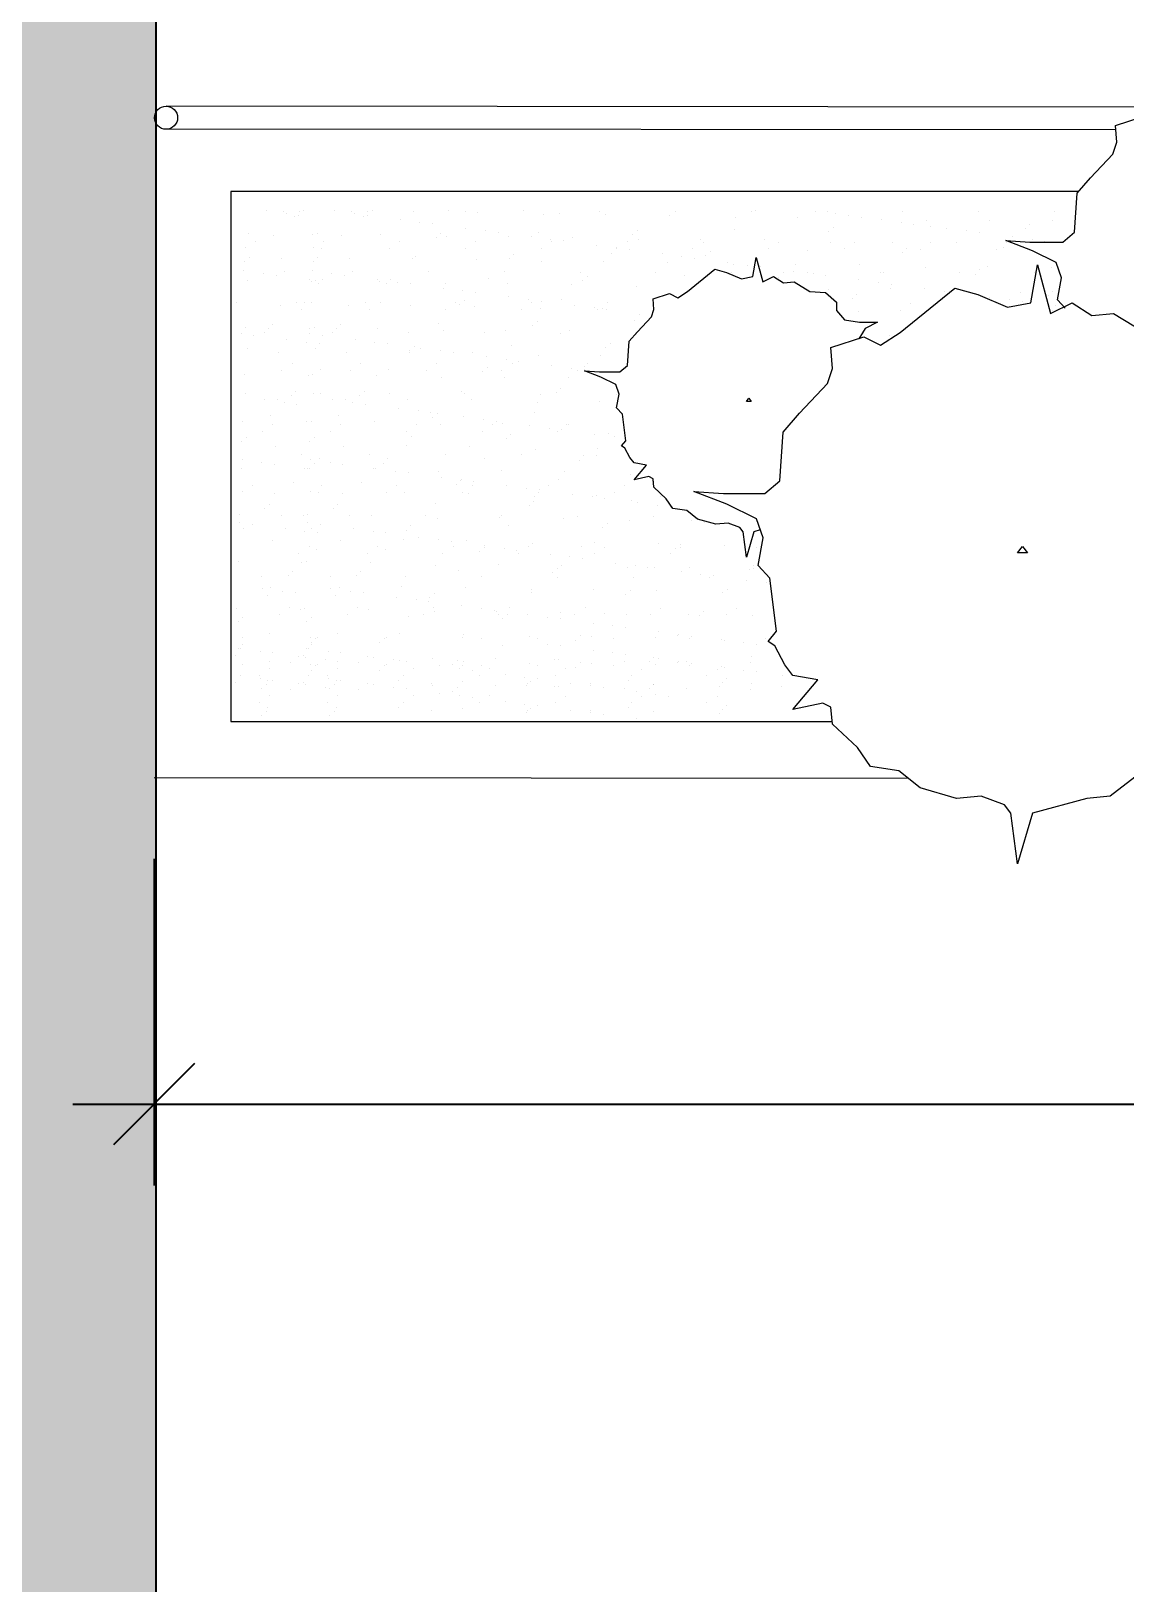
# Model space of a CAD drawing. Header units: millimetres. Extents: x 930 to 6336, y 2219 to 4338.
# Drawn here: x 5002.9 to 5137.7, y 2792.9 to 2984.1 of the extents above; entities that cross this region are included whole.
import ezdxf

# ---------------------------------------------------------------- set-up
doc = ezdxf.new("R2010")
doc.units = ezdxf.units.MM
doc.layers.add('muri sezionati', color=1, linetype='Continuous')
for name, color, linetype, lineweight in [('piante', 102, 'Continuous', 18), ('QUOTE', 3, 'Continuous', 9), ('serramenti e scale', 4, 'Continuous', 18)]:
    doc.layers.add(name, color=color, linetype=linetype, lineweight=lineweight)
doc.styles.get("Standard").update_dxf_attribs({"font": 'arial.ttf'})
doc.dimstyles.new('ook', dxfattribs={"dimtxt": 15, "dimasz": 10, "dimexe": 10, "dimexo": 10, "dimgap": 5, "dimtad": 1, "dimtoh": 1, "dimdec": 0, "dimzin": 0, "dimdsep": 46, "dimtxsty": 'Standard', "dimblk": 'OBLIQUE', "dimcen": 0.09, "dimdle": 10, "dimclrt": 3, "dimadec": 0, "dimazin": 0, "dimtfac": 1, "dimtdec": 0, "dimtofl": 0, "dimtmove": 0, "dimatfit": 3, "dimldrblk": 'OBLIQUE', "dimfxl": 1, "dimtfill": 2, "dimtfillclr": 250, "dimtolj": 1, "dimtzin": 0, "dimarcsym": 0})

# ---------------------------------------------------------------- blocks, each defined once
blk = doc.blocks.new('_Oblique')
at = {"color": 0, "linetype": 'ByBlock', "lineweight": -2}
blk.add_line((-0.5, -0.5), (0.5, 0.5), dxfattribs=at)
blk = doc.blocks.new('*D22')
at = {"layer": 'Defpoints', "color": 0, "transparency": 16777216}
for p in [(5018.1, 2892.1), (5662.69, 2891.58), (5662.69, 2851.88)]:
    blk.add_point(p, dxfattribs=at)
at = {"layer": 'QUOTE', "color": 0, "lineweight": -2, "transparency": 16777216}
for p, q in [((5018.1, 2882.1), (5018.1, 2841.88)), ((5662.69, 2881.58), (5662.69, 2841.88)), ((5008.1, 2851.88), (5672.69, 2851.88))]:
    blk.add_line(p, q, dxfattribs=at)
at = {"layer": 'QUOTE', "color": 0, "lineweight": -2, "transparency": 16777216, "xscale": 10, "yscale": 10, "zscale": 10, "rotation": 180}
blk.add_blockref('_Oblique', (5018.1, 2851.88), dxfattribs=at)
at = {"layer": 'QUOTE', "color": 0, "lineweight": -2, "transparency": 16777216, "xscale": 10, "yscale": 10, "zscale": 10}
blk.add_blockref('_Oblique', (5662.69, 2851.88), dxfattribs=at)
at = {"layer": 'QUOTE', "color": 3, "transparency": 16777216, "insert": (5340.39, 2864.54), "char_height": 15, "attachment_point": 5, "bg_fill": 1, "box_fill_scale": 1.1, "bg_fill_color": 250, "bg_fill_transparency": 0}
blk.add_mtext('\\A1;645', dxfattribs=at)

msp = doc.modelspace()

# ---------------------------------------------------------------- hatches: boundary and pattern name
at = {"layer": 'muri sezionati'}
h = msp.add_hatch(color=256, dxfattribs=at)
h.dxf.hatch_style = 1
h.paths.add_polyline_path([(4387.79, 3321.96), (4357.87, 3321.96), (4357.79, 3132.3), (4387.79, 3132.3)])
h.paths.add_polyline_path([(5017.76, 3534.68), (4988.31, 3534.68), (4988.31, 3313.85), (5017.86, 3313.85)])
h.paths.add_polyline_path([(5018.31, 3152.26), (4987.79, 3152.26), (4987.59, 2456.76), (5018.31, 2456.76)])
h.paths.add_polyline_path([(4808.31, 3139.84), (4888.31, 3139.84), (4888.31, 3142.23), (4487.79, 3142.23), (4487.79, 3139.84), (4567.79, 3139.84), (4567.79, 3134.36), (4487.79, 3134.36), (4487.79, 3132.23), (4763.31, 3132.23), (4763.31, 2791.69), (4768.31, 2791.69), (4768.31, 3132.23), (4888.31, 3132.23), (4888.31, 3134.36), (4808.31, 3134.36)])

# ---------------------------------------------------------------- linework, layer by layer
msp.add_lwpolyline([(4987.79, 3152.26), (5018.31, 3152.26), (5018.31, 2456.76), (4987.59, 2456.76), (4987.79, 3152.26)], dxfattribs=at)
at = {"layer": 'piante'}
for p, q in [((5136.58, 2972.48), (5139.84, 2973.52)), ((5136.74, 2970.39), (5136.58, 2972.48)), ((5136.25, 2968.93), (5136.74, 2970.39)), ((5133.49, 2966.01), (5136.25, 2968.93)), ((5131.86, 2964.13), (5133.49, 2966.01)), ((5131.53, 2959.33), (5131.86, 2964.13)), ((5031.93, 2961.95), (5031.93, 2961.95)), ((5034.02, 2961.84), (5034.02, 2961.84)), ((5036, 2961.82), (5036, 2961.82)), ((5036.57, 2961.97), (5036.57, 2961.97)), ((5040.34, 2961.95), (5040.34, 2961.95)), ((5042.43, 2961.84), (5042.43, 2961.84)), ((5044.41, 2961.82), (5044.41, 2961.82)), ((5044.98, 2961.97), (5044.98, 2961.97)), ((5050.1, 2961.88), (5050.1, 2961.88)), ((5054.33, 2961.95), (5054.33, 2961.95)), ((5056.42, 2961.92), (5056.42, 2961.92)), ((5057.96, 2961.78), (5057.96, 2961.78)), ((5063.67, 2961.93), (5063.67, 2961.93)), ((5073.01, 2961.92), (5073.01, 2961.92)), ((5082.35, 2961.9), (5082.35, 2961.9)), ((5091.69, 2961.88), (5091.69, 2961.88)), ((5092.23, 2962.05), (5092.23, 2962.05)), ((5099.63, 2961.91), (5099.63, 2961.91)), ((5101.04, 2961.87), (5101.04, 2961.87)), ((5110.38, 2961.85), (5110.38, 2961.85)), ((5119.72, 2961.83), (5119.72, 2961.83)), ((5129.06, 2961.82), (5129.06, 2961.82)), ((5034.37, 2961.63), (5034.37, 2961.63)), ((5035.45, 2961.31), (5035.45, 2961.31)), ((5035.93, 2961.43), (5035.93, 2961.43)), ((5042.78, 2961.63), (5042.78, 2961.63)), ((5043.86, 2961.31), (5043.86, 2961.31)), ((5044.34, 2961.43), (5044.34, 2961.43)), ((5048.41, 2960.89), (5048.41, 2960.89)), ((5050.85, 2960.57), (5050.85, 2960.57)), ((5052.41, 2960.36), (5052.41, 2960.36)), ((5066.06, 2961.49), (5066.06, 2961.49)), ((5068.04, 2961.68), (5068.04, 2961.68)), ((5073.73, 2961.52), (5073.73, 2961.52)), ((5081.59, 2961.42), (5081.59, 2961.42)), ((5089.69, 2961.13), (5089.69, 2961.13)), ((5097.36, 2961.17), (5097.36, 2961.17)), ((5101.8, 2959.92), (5101.8, 2959.92)), ((5102.07, 2961.59), (5102.07, 2961.59)), ((5103.63, 2961.39), (5103.63, 2961.39)), ((5105.22, 2961.07), (5105.22, 2961.07)), ((5107.71, 2960.85), (5107.71, 2960.85)), ((5110.15, 2960.53), (5110.15, 2960.53)), ((5111.71, 2960.32), (5111.71, 2960.32)), ((5113.32, 2960.78), (5113.32, 2960.78)), ((5113.81, 2960.03), (5113.81, 2960.03)), ((5120.99, 2960.81), (5120.99, 2960.81)), ((5125.99, 2960.29), (5125.99, 2960.29)), ((5128.85, 2960.71), (5128.85, 2960.71)), ((5029.78, 2959.17), (5029.78, 2959.17)), ((5030.63, 2958.18), (5030.63, 2958.18)), ((5032.84, 2958.92), (5032.84, 2958.92)), ((5037.64, 2959.07), (5037.64, 2959.07)), ((5038.19, 2959.17), (5038.19, 2959.17)), ((5039.04, 2958.18), (5039.04, 2958.18)), ((5041.25, 2958.92), (5041.25, 2958.92)), ((5046.05, 2959.07), (5046.05, 2959.07)), ((5048.38, 2958.16), (5048.38, 2958.16)), ((5052.88, 2958.68), (5052.88, 2958.68)), ((5053.43, 2959.19), (5053.43, 2959.19)), ((5054.15, 2958.77), (5054.15, 2958.77)), ((5056.49, 2959.83), (5056.49, 2959.83)), ((5057.72, 2958.15), (5057.72, 2958.15)), ((5058.93, 2959.51), (5058.93, 2959.51)), ((5060.49, 2959.3), (5060.49, 2959.3)), ((5061.82, 2958.81), (5061.82, 2958.81)), ((5064.56, 2958.76), (5064.56, 2958.76)), ((5065.43, 2959.29), (5065.43, 2959.29)), ((5067, 2958.44), (5067, 2958.44)), ((5067.06, 2958.13), (5067.06, 2958.13)), ((5068.56, 2958.24), (5068.56, 2958.24)), ((5069.68, 2958.71), (5069.68, 2958.71)), ((5076.41, 2958.11), (5076.41, 2958.11)), ((5077.06, 2959.05), (5077.06, 2959.05)), ((5077.62, 2959.55), (5077.62, 2959.55)), ((5077.78, 2958.42), (5077.78, 2958.42)), ((5085.45, 2958.46), (5085.45, 2958.46)), ((5085.75, 2958.1), (5085.75, 2958.1)), ((5089.62, 2959.66), (5089.62, 2959.66)), ((5093.31, 2958.36), (5093.31, 2958.36)), ((5095.09, 2958.08), (5095.09, 2958.08)), ((5101.25, 2959.42), (5101.25, 2959.42)), ((5101.41, 2958.06), (5101.41, 2958.06)), ((5104.43, 2958.06), (5104.43, 2958.06)), ((5109.08, 2958.1), (5109.08, 2958.1)), ((5113.78, 2958.04), (5113.78, 2958.04)), ((5115.78, 2959.79), (5115.78, 2959.79)), ((5116.94, 2958), (5116.94, 2958)), ((5118.22, 2959.47), (5118.22, 2959.47)), ((5119.78, 2959.26), (5119.78, 2959.26)), ((5126.32, 2957.04), (5123.07, 2958.29)), ((5123.07, 2958.29), (5126, 2958.08)), ((5123.12, 2958.03), (5123.12, 2958.03)), ((5123.86, 2958.73), (5123.86, 2958.73)), ((5125.43, 2959.78), (5125.43, 2959.78)), ((5126, 2958.08), (5130.07, 2958.08)), ((5126.3, 2958.4), (5126.3, 2958.4)), ((5127.86, 2958.2), (5127.86, 2958.2)), ((5130.07, 2958.08), (5131.53, 2959.33)), ((5029.36, 2957.37), (5029.36, 2957.37)), ((5029.85, 2956.18), (5029.85, 2956.18)), ((5033.83, 2956.06), (5033.83, 2956.06)), ((5037.77, 2957.37), (5037.77, 2957.37)), ((5038.26, 2956.18), (5038.26, 2956.18)), ((5038.71, 2957.36), (5038.71, 2957.36)), ((5042.24, 2956.06), (5042.24, 2956.06)), ((5047.11, 2957.36), (5047.11, 2957.36)), ((5049.91, 2956.1), (5049.91, 2956.1)), ((5050.27, 2956.29), (5050.27, 2956.29)), ((5056.46, 2957.34), (5056.46, 2957.34)), ((5061.89, 2956.05), (5061.89, 2956.05)), ((5062.45, 2956.55), (5062.45, 2956.55)), ((5065.8, 2957.32), (5065.8, 2957.32)), ((5072.64, 2957.7), (5072.64, 2957.7)), ((5074.45, 2956.66), (5074.45, 2956.66)), ((5075.08, 2957.38), (5075.08, 2957.38)), ((5075.14, 2957.31), (5075.14, 2957.31)), ((5076.64, 2957.17), (5076.64, 2957.17)), ((5080.71, 2956.64), (5080.71, 2956.64)), ((5083.15, 2956.32), (5083.15, 2956.32)), ((5084.48, 2957.29), (5084.48, 2957.29)), ((5084.72, 2956.11), (5084.72, 2956.11)), ((5086.08, 2956.41), (5086.08, 2956.41)), ((5086.63, 2956.92), (5086.63, 2956.92)), ((5091.89, 2953.85), (5092.3, 2956.19)), ((5092.3, 2956.19), (5093.11, 2953.19)), ((5093.83, 2957.27), (5093.83, 2957.27)), ((5098.64, 2957.02), (5098.64, 2957.02)), ((5103.17, 2957.26), (5103.17, 2957.26)), ((5110.27, 2956.78), (5110.27, 2956.78)), ((5110.82, 2957.29), (5110.82, 2957.29)), ((5112.51, 2957.24), (5112.51, 2957.24)), ((5121.85, 2957.22), (5121.85, 2957.22)), ((5122.82, 2957.39), (5122.82, 2957.39)), ((5129.25, 2955.58), (5126.32, 2957.04)), ((5029.16, 2954.55), (5029.16, 2954.55)), ((5029.3, 2955.68), (5029.3, 2955.68)), ((5031.6, 2954.23), (5031.6, 2954.23)), ((5034.15, 2954.46), (5034.15, 2954.46)), ((5037.57, 2954.55), (5037.57, 2954.55)), ((5037.71, 2955.68), (5037.71, 2955.68)), ((5040.01, 2954.23), (5040.01, 2954.23)), ((5042.56, 2954.46), (5042.56, 2954.46)), ((5051.9, 2954.44), (5051.9, 2954.44)), ((5057.77, 2956), (5057.77, 2956)), ((5061.24, 2954.42), (5061.24, 2954.42)), ((5065.87, 2955.71), (5065.87, 2955.71)), ((5070.59, 2954.4), (5070.59, 2954.4)), ((5073.54, 2955.74), (5073.54, 2955.74)), ((5079.93, 2954.39), (5079.93, 2954.39)), ((5081.4, 2955.64), (5081.4, 2955.64)), ((5083.85, 2952.02), (5087.21, 2954.76)), ((5087.21, 2954.76), (5088.63, 2954.37)), ((5088.63, 2954.37), (5090.47, 2953.58)), ((5088.79, 2955.57), (5088.79, 2955.57)), ((5089.27, 2954.37), (5089.27, 2954.37)), ((5089.5, 2955.35), (5089.5, 2955.35)), ((5091.23, 2955.25), (5091.23, 2955.25)), ((5092.79, 2955.05), (5092.79, 2955.05)), ((5095.65, 2954.29), (5095.65, 2954.29)), ((5096.87, 2954.51), (5096.87, 2954.51)), ((5097.17, 2955.39), (5097.17, 2955.39)), ((5098.61, 2954.35), (5098.61, 2954.35)), ((5099.3, 2954.19), (5099.3, 2954.19)), ((5105.03, 2955.29), (5105.03, 2955.29)), ((5107.66, 2954.39), (5107.66, 2954.39)), ((5107.96, 2954.34), (5107.96, 2954.34)), ((5113.13, 2955), (5113.13, 2955)), ((5117.3, 2954.32), (5117.3, 2954.32)), ((5119.28, 2954.15), (5119.28, 2954.15)), ((5119.84, 2954.66), (5119.84, 2954.66)), ((5120.8, 2955.03), (5120.8, 2955.03)), ((5126.12, 2950.6), (5126.94, 2955.3)), ((5126.64, 2954.3), (5126.64, 2954.3)), ((5126.94, 2955.3), (5128.56, 2949.3)), ((5128.66, 2954.93), (5128.66, 2954.93)), ((5129.91, 2953.7), (5129.25, 2955.58)), ((5029.6, 2953.39), (5029.6, 2953.39)), ((5033.16, 2954.02), (5033.16, 2954.02)), ((5037.24, 2953.49), (5037.24, 2953.49)), ((5037.45, 2953.29), (5037.45, 2953.29)), ((5038, 2953.39), (5038, 2953.39)), ((5038.32, 2953.05), (5038.32, 2953.05)), ((5038.87, 2953.55), (5038.87, 2953.55)), ((5041.57, 2954.02), (5041.57, 2954.02)), ((5045.65, 2953.49), (5045.65, 2953.49)), ((5045.86, 2953.29), (5045.86, 2953.29)), ((5046.73, 2953.05), (5046.73, 2953.05)), ((5047.28, 2953.55), (5047.28, 2953.55)), ((5048.09, 2953.17), (5048.09, 2953.17)), ((5049.65, 2952.96), (5049.65, 2952.96)), ((5053.72, 2952.42), (5053.72, 2952.42)), ((5053.96, 2952.99), (5053.96, 2952.99)), ((5059.28, 2953.66), (5059.28, 2953.66)), ((5061.63, 2953.03), (5061.63, 2953.03)), ((5069.49, 2952.93), (5069.49, 2952.93)), ((5070.91, 2953.41), (5070.91, 2953.41)), ((5071.47, 2953.92), (5071.47, 2953.92)), ((5077.59, 2952.64), (5077.59, 2952.64)), ((5083.47, 2954.02), (5083.47, 2954.02)), ((5090.47, 2953.58), (5091.89, 2953.85)), ((5093.11, 2953.19), (5094.43, 2953.85)), ((5094.43, 2953.85), (5095.65, 2953.06)), ((5095.1, 2953.78), (5095.1, 2953.78)), ((5095.65, 2953.06), (5096.98, 2953.19)), ((5096.98, 2953.19), (5098.91, 2952.02)), ((5100.87, 2953.98), (5100.87, 2953.98)), ((5101.22, 2952.28), (5101.22, 2952.28)), ((5104.94, 2953.45), (5104.94, 2953.45)), ((5107.38, 2953.13), (5107.38, 2953.13)), ((5108.89, 2952.32), (5108.89, 2952.32)), ((5108.94, 2952.92), (5108.94, 2952.92)), ((5110.05, 2946.95), (5116.76, 2952.43)), ((5113.02, 2952.38), (5113.02, 2952.38)), ((5116.76, 2952.43), (5119.61, 2951.65)), ((5129.42, 2950.99), (5129.91, 2953.7)), ((5028.21, 2950.67), (5028.21, 2950.67)), ((5033.64, 2950.28), (5033.64, 2950.28)), ((5035.71, 2950.65), (5035.71, 2950.65)), ((5036.61, 2950.67), (5036.61, 2950.67)), ((5037.55, 2950.65), (5037.55, 2950.65)), ((5042.05, 2950.28), (5042.05, 2950.28)), ((5044.12, 2950.65), (5044.12, 2950.65)), ((5045.96, 2950.65), (5045.96, 2950.65)), ((5049.73, 2950.32), (5049.73, 2950.32)), ((5055.3, 2950.63), (5055.3, 2950.63)), ((5055.75, 2950.41), (5055.75, 2950.41)), ((5056.16, 2952.1), (5056.16, 2952.1)), ((5056.3, 2950.92), (5056.3, 2950.92)), ((5057.72, 2951.9), (5057.72, 2951.9)), ((5061.8, 2951.36), (5061.8, 2951.36)), ((5064.24, 2951.04), (5064.24, 2951.04)), ((5064.64, 2950.62), (5064.64, 2950.62)), ((5065.8, 2950.83), (5065.8, 2950.83)), ((5068.3, 2951.02), (5068.3, 2951.02)), ((5069.87, 2950.3), (5069.87, 2950.3)), ((5073.98, 2950.6), (5073.98, 2950.6)), ((5079.58, 2951.11), (5081.62, 2951.76)), ((5079.68, 2949.8), (5079.58, 2951.11)), ((5081.62, 2951.76), (5082.63, 2951.24)), ((5082.63, 2951.24), (5083.85, 2952.02)), ((5098.91, 2952.02), (5100.84, 2951.89)), ((5100.84, 2951.89), (5102.17, 2950.71)), ((5102.17, 2950.71), (5102.17, 2949.67)), ((5104.12, 2951.15), (5104.12, 2951.15)), ((5104.67, 2951.66), (5104.67, 2951.66)), ((5111.35, 2950.53), (5111.35, 2950.53)), ((5115.46, 2952.06), (5115.46, 2952.06)), ((5119.61, 2951.65), (5123.27, 2950.08)), ((5121.09, 2951.32), (5121.09, 2951.32)), ((5123.27, 2950.08), (5126.12, 2950.6)), ((5123.53, 2951), (5123.53, 2951)), ((5124.85, 2951.93), (5124.85, 2951.93)), ((5125.09, 2950.8), (5125.09, 2950.8)), ((5128.3, 2951.52), (5128.3, 2951.52)), ((5128.56, 2949.3), (5131.21, 2950.6)), ((5128.86, 2952.02), (5128.86, 2952.02)), ((5130.36, 2949.95), (5129.42, 2950.99)), ((5131.21, 2950.6), (5133.65, 2949.04)), ((5036.28, 2949.84), (5036.28, 2949.84)), ((5044.69, 2949.84), (5044.69, 2949.84)), ((5054.03, 2949.83), (5054.03, 2949.83)), ((5057.58, 2950.22), (5057.58, 2950.22)), ((5063.38, 2949.81), (5063.38, 2949.81)), ((5065.68, 2949.93), (5065.68, 2949.93)), ((5072.31, 2949.98), (5072.31, 2949.98)), ((5072.72, 2949.79), (5072.72, 2949.79)), ((5073.35, 2949.96), (5073.35, 2949.96)), ((5073.87, 2949.77), (5073.87, 2949.77)), ((5077.32, 2948.39), (5077.32, 2948.39)), ((5077.65, 2947.06), (5079.38, 2948.89)), ((5077.95, 2949.23), (5077.95, 2949.23)), ((5079.38, 2948.89), (5079.68, 2949.8)), ((5102.17, 2949.67), (5103.18, 2948.5)), ((5103.18, 2948.5), (5105.01, 2948.24)), ((5104.84, 2949.51), (5104.84, 2949.51)), ((5110.09, 2949.73), (5110.09, 2949.73)), ((5128.77, 2949.69), (5128.77, 2949.69)), ((5129.17, 2950.26), (5129.17, 2950.26)), ((5133.65, 2949.04), (5136.3, 2949.3)), ((5136.3, 2949.3), (5140.16, 2946.95)), ((5028.84, 2946.83), (5028.84, 2946.83)), ((5029.41, 2947.6), (5029.41, 2947.6)), ((5030.4, 2946.62), (5030.4, 2946.62)), ((5031.73, 2946.94), (5031.73, 2946.94)), ((5032.17, 2947.41), (5032.17, 2947.41)), ((5032.72, 2947.92), (5032.72, 2947.92)), ((5037.25, 2946.83), (5037.25, 2946.83)), ((5037.26, 2947.5), (5037.26, 2947.5)), ((5037.82, 2947.6), (5037.82, 2947.6)), ((5038.81, 2946.62), (5038.81, 2946.62)), ((5040.14, 2946.94), (5040.14, 2946.94)), ((5040.58, 2947.41), (5040.58, 2947.41)), ((5041.13, 2947.92), (5041.13, 2947.92)), ((5045.67, 2947.5), (5045.67, 2947.5)), ((5049.48, 2946.93), (5049.48, 2946.93)), ((5053.14, 2948.02), (5053.14, 2948.02)), ((5053.77, 2947.21), (5053.77, 2947.21)), ((5058.82, 2946.91), (5058.82, 2946.91)), ((5061.45, 2947.25), (5061.45, 2947.25)), ((5064.76, 2947.78), (5064.76, 2947.78)), ((5065.32, 2948.29), (5065.32, 2948.29)), ((5068.16, 2946.89), (5068.16, 2946.89)), ((5069.3, 2947.15), (5069.3, 2947.15)), ((5076.63, 2945.89), (5077.65, 2947.06)), ((5077.4, 2946.86), (5077.4, 2946.86)), ((5105.73, 2947.45), (5104.95, 2946.16)), ((5105.01, 2948.24), (5107.25, 2948.24)), ((5105.53, 2946.82), (5105.53, 2946.82)), ((5107.25, 2948.24), (5105.73, 2947.45)), ((5107.61, 2945.39), (5110.05, 2946.95)), ((5108.71, 2946.54), (5108.71, 2946.54)), ((5029.56, 2945.02), (5029.56, 2945.02)), ((5034.47, 2946.08), (5034.47, 2946.08)), ((5036.91, 2945.76), (5036.91, 2945.76)), ((5037.97, 2945.02), (5037.97, 2945.02)), ((5038.47, 2945.56), (5038.47, 2945.56)), ((5042.88, 2946.08), (5042.88, 2946.08)), ((5045.32, 2945.76), (5045.32, 2945.76)), ((5046.88, 2945.56), (5046.88, 2945.56)), ((5049.54, 2944.54), (5049.54, 2944.54)), ((5049.6, 2944.78), (5049.6, 2944.78)), ((5050.15, 2945.28), (5050.15, 2945.28)), ((5050.96, 2945.02), (5050.96, 2945.02)), ((5053.4, 2944.7), (5053.4, 2944.7)), ((5062.15, 2945.39), (5062.15, 2945.39)), ((5073.78, 2945.15), (5073.78, 2945.15)), ((5074.34, 2945.65), (5074.34, 2945.65)), ((5076.43, 2942.89), (5076.63, 2945.89)), ((5101.5, 2945.12), (5105.57, 2946.43)), ((5101.71, 2942.52), (5101.5, 2945.12)), ((5105.57, 2946.43), (5107.61, 2945.39)), ((5033.45, 2944.5), (5033.45, 2944.5)), ((5035.12, 2943.14), (5035.12, 2943.14)), ((5041.86, 2944.5), (5041.86, 2944.5)), ((5043.53, 2943.14), (5043.53, 2943.14)), ((5052.88, 2943.12), (5052.88, 2943.12)), ((5054.96, 2944.49), (5054.96, 2944.49)), ((5057.39, 2944.44), (5057.39, 2944.44)), ((5059.03, 2943.96), (5059.03, 2943.96)), ((5059.17, 2942.65), (5059.17, 2942.65)), ((5061.47, 2943.64), (5061.47, 2943.64)), ((5062.22, 2943.1), (5062.22, 2943.1)), ((5063.03, 2943.43), (5063.03, 2943.43)), ((5065.49, 2944.14), (5065.49, 2944.14)), ((5067.11, 2942.89), (5067.11, 2942.89)), ((5071.17, 2942.75), (5071.17, 2942.75)), ((5071.56, 2943.09), (5071.56, 2943.09)), ((5073.17, 2944.18), (5073.17, 2944.18)), ((5075.51, 2942.11), (5076.43, 2942.89)), ((5029.22, 2941.82), (5029.22, 2941.82)), ((5033.86, 2942.33), (5033.86, 2942.33)), ((5037.07, 2941.72), (5037.07, 2941.72)), ((5037.63, 2941.82), (5037.63, 2941.82)), ((5038.58, 2942.39), (5038.58, 2942.39)), ((5042.27, 2942.33), (5042.27, 2942.33)), ((5045.48, 2941.72), (5045.48, 2941.72)), ((5046.99, 2942.39), (5046.99, 2942.39)), ((5051.61, 2942.32), (5051.61, 2942.32)), ((5053.58, 2941.43), (5053.58, 2941.43)), ((5058.62, 2942.14), (5058.62, 2942.14)), ((5060.95, 2942.3), (5060.95, 2942.3)), ((5061.26, 2941.47), (5061.26, 2941.47)), ((5069.11, 2941.37), (5069.11, 2941.37)), ((5069.55, 2942.57), (5069.55, 2942.57)), ((5070.3, 2942.28), (5070.3, 2942.28)), ((5071.11, 2942.37), (5071.11, 2942.37)), ((5073.17, 2941.46), (5071.14, 2942.24)), ((5071.14, 2942.24), (5072.97, 2942.11)), ((5072.97, 2942.11), (5075.51, 2942.11)), ((5075, 2940.54), (5073.17, 2941.46)), ((5101.1, 2940.69), (5101.71, 2942.52)), ((5029.31, 2939.43), (5029.31, 2939.43)), ((5035.04, 2939.14), (5035.04, 2939.14)), ((5035.59, 2939.65), (5035.59, 2939.65)), ((5037.71, 2939.43), (5037.71, 2939.43)), ((5038.65, 2939.41), (5038.65, 2939.41)), ((5043.45, 2939.14), (5043.45, 2939.14)), ((5044, 2939.65), (5044, 2939.65)), ((5047.06, 2939.41), (5047.06, 2939.41)), ((5056.01, 2939.75), (5056.01, 2939.75)), ((5056.4, 2939.4), (5056.4, 2939.4)), ((5065.74, 2939.38), (5065.74, 2939.38)), ((5067.63, 2939.51), (5067.63, 2939.51)), ((5068.19, 2940.02), (5068.19, 2940.02)), ((5075.41, 2939.37), (5075, 2940.54)), ((5075.08, 2939.36), (5075.08, 2939.36)), ((5075.1, 2937.67), (5075.41, 2939.37)), ((5091.08, 2938.46), (5091.38, 2938.85)), ((5091.38, 2938.85), (5091.69, 2938.46)), ((5097.64, 2937.04), (5101.1, 2940.69)), ((5031.71, 2938.68), (5031.71, 2938.68)), ((5033.26, 2938.72), (5033.26, 2938.72)), ((5034.15, 2938.36), (5034.15, 2938.36)), ((5035.71, 2938.15), (5035.71, 2938.15)), ((5040.12, 2938.68), (5040.12, 2938.68)), ((5041.67, 2938.72), (5041.67, 2938.72)), ((5042.55, 2938.36), (5042.55, 2938.36)), ((5044.12, 2938.15), (5044.12, 2938.15)), ((5048.19, 2937.62), (5048.19, 2937.62)), ((5049.35, 2938.76), (5049.35, 2938.76)), ((5050.63, 2937.3), (5050.63, 2937.3)), ((5052.19, 2937.09), (5052.19, 2937.09)), ((5053.02, 2937.02), (5053.02, 2937.02)), ((5057.2, 2938.66), (5057.2, 2938.66)), ((5065.02, 2937.12), (5065.02, 2937.12)), ((5065.3, 2938.36), (5065.3, 2938.36)), ((5072.98, 2938.4), (5072.98, 2938.4)), ((5075.82, 2936.89), (5075.1, 2937.67)), ((5076.22, 2933.63), (5075.82, 2936.89)), ((5091.69, 2938.46), (5091.08, 2938.46)), ((5095.6, 2934.69), (5097.64, 2937.04)), ((5029.03, 2936.04), (5029.03, 2936.04)), ((5032.43, 2936.75), (5032.43, 2936.75)), ((5032.7, 2935.63), (5032.7, 2935.63)), ((5036.88, 2935.94), (5036.88, 2935.94)), ((5037.44, 2936.04), (5037.44, 2936.04)), ((5040.84, 2936.75), (5040.84, 2936.75)), ((5041.11, 2935.63), (5041.11, 2935.63)), ((5045.29, 2935.94), (5045.29, 2935.94)), ((5050.45, 2935.61), (5050.45, 2935.61)), ((5052.47, 2936.51), (5052.47, 2936.51)), ((5053.39, 2935.65), (5053.39, 2935.65)), ((5056.27, 2936.55), (5056.27, 2936.55)), ((5058.71, 2936.23), (5058.71, 2936.23)), ((5059.8, 2935.59), (5059.8, 2935.59)), ((5060.27, 2936.03), (5060.27, 2936.03)), ((5061.07, 2935.69), (5061.07, 2935.69)), ((5064.34, 2935.49), (5064.34, 2935.49)), ((5066.78, 2935.17), (5066.78, 2935.17)), ((5068.92, 2935.59), (5068.92, 2935.59)), ((5069.14, 2935.58), (5069.14, 2935.58)), ((5028.89, 2933.51), (5028.89, 2933.51)), ((5029.44, 2934.02), (5029.44, 2934.02)), ((5031.44, 2934.82), (5031.44, 2934.82)), ((5037.3, 2933.51), (5037.3, 2933.51)), ((5037.85, 2934.02), (5037.85, 2934.02)), ((5039.85, 2934.82), (5039.85, 2934.82)), ((5049.19, 2934.8), (5049.19, 2934.8)), ((5049.86, 2934.12), (5049.86, 2934.12)), ((5058.53, 2934.79), (5058.53, 2934.79)), ((5061.48, 2933.88), (5061.48, 2933.88)), ((5062.04, 2934.38), (5062.04, 2934.38)), ((5067.87, 2934.77), (5067.87, 2934.77)), ((5068.34, 2934.96), (5068.34, 2934.96)), ((5072.42, 2934.43), (5072.42, 2934.43)), ((5074.04, 2934.49), (5074.04, 2934.49)), ((5074.86, 2934.11), (5074.86, 2934.11)), ((5075.71, 2932.98), (5076.22, 2933.63)), ((5095.2, 2928.69), (5095.6, 2934.69)), ((5028.94, 2931.28), (5028.94, 2931.28)), ((5033.08, 2932.94), (5033.08, 2932.94)), ((5036.22, 2931.9), (5036.22, 2931.9)), ((5037.35, 2931.28), (5037.35, 2931.28)), ((5038.46, 2931.38), (5038.46, 2931.38)), ((5041.48, 2932.94), (5041.48, 2932.94)), ((5044.63, 2931.9), (5044.63, 2931.9)), ((5046.87, 2931.38), (5046.87, 2931.38)), ((5049.16, 2932.98), (5049.16, 2932.98)), ((5053.98, 2931.88), (5053.98, 2931.88)), ((5057.01, 2932.88), (5057.01, 2932.88)), ((5058.87, 2931.49), (5058.87, 2931.49)), ((5063.32, 2931.87), (5063.32, 2931.87)), ((5065.11, 2932.58), (5065.11, 2932.58)), ((5070.5, 2931.24), (5070.5, 2931.24)), ((5071.06, 2931.75), (5071.06, 2931.75)), ((5072.66, 2931.85), (5072.66, 2931.85)), ((5072.79, 2932.62), (5072.79, 2932.62)), ((5076.12, 2932.72), (5075.71, 2932.98)), ((5076.73, 2931.54), (5076.12, 2932.72)), ((5077.24, 2930.89), (5076.73, 2931.54)), ((5028.84, 2930.26), (5028.84, 2930.26)), ((5031.38, 2930.96), (5031.38, 2930.96)), ((5032.94, 2930.75), (5032.94, 2930.75)), ((5036.69, 2930.16), (5036.69, 2930.16)), ((5037.02, 2930.21), (5037.02, 2930.21)), ((5037.25, 2930.26), (5037.25, 2930.26)), ((5037.91, 2930.88), (5037.91, 2930.88)), ((5039.79, 2930.96), (5039.79, 2930.96)), ((5041.35, 2930.75), (5041.35, 2930.75)), ((5045.1, 2930.16), (5045.1, 2930.16)), ((5045.43, 2930.21), (5045.43, 2930.21)), ((5046.32, 2930.88), (5046.32, 2930.88)), ((5047.86, 2929.89), (5047.86, 2929.89)), ((5049.43, 2929.69), (5049.43, 2929.69)), ((5053.2, 2929.87), (5053.2, 2929.87)), ((5060.88, 2929.91), (5060.88, 2929.91)), ((5068.73, 2929.81), (5068.73, 2929.81)), ((5076.83, 2929.52), (5076.83, 2929.52)), ((5078.77, 2930.63), (5077.24, 2930.89)), ((5077.24, 2928.8), (5078.77, 2930.63)), ((5030.28, 2928.11), (5030.28, 2928.11)), ((5035.3, 2928.48), (5035.3, 2928.48)), ((5038.69, 2928.11), (5038.69, 2928.11)), ((5043.71, 2928.48), (5043.71, 2928.48)), ((5048.03, 2928.1), (5048.03, 2928.1)), ((5053.5, 2929.15), (5053.5, 2929.15)), ((5055.34, 2928.24), (5055.34, 2928.24)), ((5055.89, 2928.75), (5055.89, 2928.75)), ((5055.94, 2928.83), (5055.94, 2928.83)), ((5057.37, 2928.08), (5057.37, 2928.08)), ((5057.5, 2928.62), (5057.5, 2928.62)), ((5061.58, 2928.09), (5061.58, 2928.09)), ((5064.01, 2927.77), (5064.01, 2927.77)), ((5065.58, 2927.56), (5065.58, 2927.56)), ((5066.72, 2928.06), (5066.72, 2928.06)), ((5067.89, 2928.85), (5067.89, 2928.85)), ((5076.06, 2928.05), (5076.06, 2928.05)), ((5079.07, 2929.2), (5077.24, 2928.8)), ((5079.58, 2928.93), (5079.07, 2929.2)), ((5079.52, 2928.61), (5079.52, 2928.61)), ((5079.68, 2927.89), (5079.58, 2928.93)), ((5081.21, 2926.46), (5079.68, 2927.89)), ((5088.68, 2925.82), (5084.62, 2927.39)), ((5084.62, 2927.39), (5088.28, 2927.13)), ((5093.36, 2927.13), (5095.2, 2928.69)), ((5029.01, 2927.31), (5029.01, 2927.31)), ((5032.31, 2925.75), (5032.31, 2925.75)), ((5032.89, 2927.16), (5032.89, 2927.16)), ((5037.42, 2927.31), (5037.42, 2927.31)), ((5038.36, 2927.29), (5038.36, 2927.29)), ((5040.72, 2925.75), (5040.72, 2925.75)), ((5041.3, 2927.16), (5041.3, 2927.16)), ((5046.77, 2927.29), (5046.77, 2927.29)), ((5048.97, 2927.2), (5048.97, 2927.2)), ((5052.73, 2925.85), (5052.73, 2925.85)), ((5056.11, 2927.27), (5056.11, 2927.27)), ((5056.82, 2927.1), (5056.82, 2927.1)), ((5064.35, 2925.61), (5064.35, 2925.61)), ((5064.91, 2926.12), (5064.91, 2926.12)), ((5064.92, 2926.8), (5064.92, 2926.8)), ((5065.45, 2927.26), (5065.45, 2927.26)), ((5069.65, 2927.02), (5069.65, 2927.02)), ((5072.09, 2926.7), (5072.09, 2926.7)), ((5072.6, 2926.84), (5072.6, 2926.84)), ((5073.65, 2926.5), (5073.65, 2926.5)), ((5074.79, 2927.24), (5074.79, 2927.24)), ((5076.91, 2926.22), (5076.91, 2926.22)), ((5077.73, 2925.96), (5077.73, 2925.96)), ((5080.17, 2925.64), (5080.17, 2925.64)), ((5080.45, 2926.74), (5080.45, 2926.74)), ((5082.02, 2925.28), (5081.21, 2926.46)), ((5081.73, 2925.43), (5081.73, 2925.43)), ((5088.28, 2927.13), (5093.36, 2927.13)), ((5092.35, 2924), (5088.68, 2925.82)), ((5028.61, 2923.55), (5028.61, 2923.55)), ((5028.65, 2924.48), (5028.65, 2924.48)), ((5031.76, 2925.24), (5031.76, 2925.24)), ((5033.8, 2924.39), (5033.8, 2924.39)), ((5036.5, 2924.38), (5036.5, 2924.38)), ((5037.02, 2923.55), (5037.02, 2923.55)), ((5037.06, 2924.48), (5037.06, 2924.48)), ((5040.17, 2925.24), (5040.17, 2925.24)), ((5042.21, 2924.39), (5042.21, 2924.39)), ((5044.91, 2924.38), (5044.91, 2924.38)), ((5051.55, 2924.37), (5051.55, 2924.37)), ((5053.02, 2924.09), (5053.02, 2924.09)), ((5060.69, 2924.13), (5060.69, 2924.13)), ((5060.9, 2924.36), (5060.9, 2924.36)), ((5068.54, 2924.03), (5068.54, 2924.03)), ((5070.24, 2924.34), (5070.24, 2924.34)), ((5076.65, 2923.74), (5076.65, 2923.74)), ((5079.58, 2924.32), (5079.58, 2924.32)), ((5083.75, 2925.02), (5082.02, 2925.28)), ((5085.07, 2923.98), (5083.75, 2925.02)), ((5084.32, 2923.77), (5084.32, 2923.77)), ((5087.31, 2923.33), (5085.07, 2923.98)), ((5085.93, 2923.59), (5085.93, 2923.59)), ((5093.16, 2921.65), (5092.35, 2924)), ((5029.15, 2922.85), (5029.15, 2922.85)), ((5030.18, 2923.35), (5030.18, 2923.35)), ((5034.25, 2922.81), (5034.25, 2922.81)), ((5036.69, 2922.49), (5036.69, 2922.49)), ((5037.56, 2922.85), (5037.56, 2922.85)), ((5038.25, 2922.28), (5038.25, 2922.28)), ((5038.58, 2923.35), (5038.58, 2923.35)), ((5042.66, 2922.81), (5042.66, 2922.81)), ((5045.1, 2922.49), (5045.1, 2922.49)), ((5046.66, 2922.28), (5046.66, 2922.28)), ((5049.19, 2922.61), (5049.19, 2922.61)), ((5049.74, 2923.12), (5049.74, 2923.12)), ((5050.73, 2921.75), (5050.73, 2921.75)), ((5061.74, 2923.22), (5061.74, 2923.22)), ((5073.37, 2922.98), (5073.37, 2922.98)), ((5073.93, 2923.48), (5073.93, 2923.48)), ((5088.84, 2923.46), (5087.31, 2923.33)), ((5090.26, 2922.93), (5088.84, 2923.46)), ((5090.67, 2922.41), (5090.26, 2922.93)), ((5091.08, 2919.28), (5090.67, 2922.41)), ((5091.99, 2922.41), (5091.08, 2919.28)), ((5092.79, 2922.63), (5091.99, 2922.41)), ((5092.55, 2918.26), (5093.16, 2921.65)), ((5032.7, 2921.38), (5032.7, 2921.38)), ((5035.93, 2919.78), (5035.93, 2919.78)), ((5037.2, 2920.58), (5037.2, 2920.58)), ((5038.17, 2920.22), (5038.17, 2920.22)), ((5041.11, 2921.38), (5041.11, 2921.38)), ((5044.34, 2919.78), (5044.34, 2919.78)), ((5045.61, 2920.58), (5045.61, 2920.58)), ((5046.58, 2920.22), (5046.58, 2920.22)), ((5048.78, 2921.42), (5048.78, 2921.42)), ((5053.17, 2921.43), (5053.17, 2921.43)), ((5053.68, 2919.76), (5053.68, 2919.76)), ((5054.73, 2921.22), (5054.73, 2921.22)), ((5054.95, 2920.57), (5054.95, 2920.57)), ((5056.63, 2921.31), (5056.63, 2921.31)), ((5058.21, 2919.98), (5058.21, 2919.98)), ((5058.76, 2920.48), (5058.76, 2920.48)), ((5058.81, 2920.68), (5058.81, 2920.68)), ((5061.25, 2920.36), (5061.25, 2920.36)), ((5062.81, 2920.16), (5062.81, 2920.16)), ((5063.03, 2919.74), (5063.03, 2919.74)), ((5064.29, 2920.55), (5064.29, 2920.55)), ((5064.74, 2921.02), (5064.74, 2921.02)), ((5070.76, 2920.59), (5070.76, 2920.59)), ((5072.37, 2919.73), (5072.37, 2919.73)), ((5072.41, 2921.06), (5072.41, 2921.06)), ((5073.63, 2920.53), (5073.63, 2920.53)), ((5080.26, 2920.96), (5080.26, 2920.96)), ((5081.71, 2919.71), (5081.71, 2919.71)), ((5082.39, 2920.34), (5082.39, 2920.34)), ((5082.94, 2920.85), (5082.94, 2920.85)), ((5082.98, 2920.52), (5082.98, 2920.52)), ((5088.37, 2920.67), (5088.37, 2920.67)), ((5092.32, 2920.5), (5092.32, 2920.5)), ((5124.5, 2919.82), (5125.11, 2920.61)), ((5125.72, 2919.82), (5124.5, 2919.82)), ((5125.11, 2920.61), (5125.72, 2919.82)), ((5028.46, 2918.7), (5028.46, 2918.7)), ((5036.31, 2918.6), (5036.31, 2918.6)), ((5036.87, 2918.7), (5036.87, 2918.7)), ((5044.72, 2918.6), (5044.72, 2918.6)), ((5052.83, 2918.31), (5052.83, 2918.31)), ((5060.5, 2918.35), (5060.5, 2918.35)), ((5066.89, 2919.62), (5066.89, 2919.62)), ((5067.78, 2917.85), (5067.78, 2917.85)), ((5068.35, 2918.25), (5068.35, 2918.25)), ((5069.32, 2919.3), (5069.32, 2919.3)), ((5070.89, 2919.09), (5070.89, 2919.09)), ((5074.96, 2918.56), (5074.96, 2918.56)), ((5076.46, 2917.96), (5076.46, 2917.96)), ((5077.4, 2918.24), (5077.4, 2918.24)), ((5078.96, 2918.03), (5078.96, 2918.03)), ((5079.78, 2917.95), (5079.78, 2917.95)), ((5084.13, 2917.99), (5084.13, 2917.99)), ((5091.96, 2918.22), (5091.96, 2918.22)), ((5091.98, 2917.89), (5091.98, 2917.89)), ((5093.98, 2916.69), (5092.55, 2918.26)), ((5031.38, 2916.88), (5031.38, 2916.88)), ((5034.63, 2916.97), (5034.63, 2916.97)), ((5035.18, 2917.48), (5035.18, 2917.48)), ((5039.79, 2916.88), (5039.79, 2916.88)), ((5043.04, 2916.97), (5043.04, 2916.97)), ((5043.59, 2917.48), (5043.59, 2917.48)), ((5049.13, 2916.86), (5049.13, 2916.86)), ((5055.6, 2917.58), (5055.6, 2917.58)), ((5058.47, 2916.84), (5058.47, 2916.84)), ((5067.22, 2917.34), (5067.22, 2917.34)), ((5067.82, 2916.83), (5067.82, 2916.83)), ((5077.16, 2916.81), (5077.16, 2916.81)), ((5083.04, 2917.49), (5083.04, 2917.49)), ((5085.47, 2917.17), (5085.47, 2917.17)), ((5086.5, 2916.79), (5086.5, 2916.79)), ((5087.04, 2916.97), (5087.04, 2916.97)), ((5091.11, 2916.43), (5091.11, 2916.43)), ((5091.41, 2917.71), (5091.41, 2917.71)), ((5093.55, 2916.11), (5093.55, 2916.11)), ((5094.79, 2910.17), (5093.98, 2916.69)), ((5031.48, 2915.41), (5031.48, 2915.41)), ((5032.02, 2914.58), (5032.02, 2914.58)), ((5032.51, 2915.6), (5032.51, 2915.6)), ((5033.92, 2915.09), (5033.92, 2915.09)), ((5035.48, 2914.88), (5035.48, 2914.88)), ((5039.89, 2915.41), (5039.89, 2915.41)), ((5040.43, 2914.58), (5040.43, 2914.58)), ((5040.92, 2915.6), (5040.92, 2915.6)), ((5042.33, 2915.09), (5042.33, 2915.09)), ((5043.89, 2914.88), (5043.89, 2914.88)), ((5047.97, 2914.34), (5047.97, 2914.34)), ((5048.59, 2915.63), (5048.59, 2915.63)), ((5050.41, 2914.02), (5050.41, 2914.02)), ((5052.06, 2914.34), (5052.06, 2914.34)), ((5052.61, 2914.85), (5052.61, 2914.85)), ((5056.44, 2915.53), (5056.44, 2915.53)), ((5064.55, 2915.24), (5064.55, 2915.24)), ((5064.61, 2914.95), (5064.61, 2914.95)), ((5072.22, 2915.28), (5072.22, 2915.28)), ((5076.24, 2914.71), (5076.24, 2914.71)), ((5076.8, 2915.22), (5076.8, 2915.22)), ((5080.07, 2915.18), (5080.07, 2915.18)), ((5088.18, 2914.89), (5088.18, 2914.89)), ((5088.8, 2915.32), (5088.8, 2915.32)), ((5028.27, 2912.92), (5028.27, 2912.92)), ((5033.51, 2912.27), (5033.51, 2912.27)), ((5034.78, 2913.07), (5034.78, 2913.07)), ((5036.13, 2912.82), (5036.13, 2912.82)), ((5036.68, 2912.92), (5036.68, 2912.92)), ((5041.92, 2912.27), (5041.92, 2912.27)), ((5043.18, 2913.07), (5043.18, 2913.07)), ((5044.53, 2912.82), (5044.53, 2912.82)), ((5051.26, 2912.25), (5051.26, 2912.25)), ((5051.97, 2913.82), (5051.97, 2913.82)), ((5052.53, 2913.06), (5052.53, 2913.06)), ((5052.64, 2912.53), (5052.64, 2912.53)), ((5056.04, 2913.28), (5056.04, 2913.28)), ((5058.48, 2912.96), (5058.48, 2912.96)), ((5060.04, 2912.75), (5060.04, 2912.75)), ((5060.31, 2912.57), (5060.31, 2912.57)), ((5060.6, 2912.23), (5060.6, 2912.23)), ((5061.63, 2912.21), (5061.63, 2912.21)), ((5061.87, 2913.04), (5061.87, 2913.04)), ((5064.12, 2912.22), (5064.12, 2912.22)), ((5068.16, 2912.47), (5068.16, 2912.47)), ((5069.95, 2912.22), (5069.95, 2912.22)), ((5071.21, 2913.02), (5071.21, 2913.02)), ((5073.63, 2912.32), (5073.63, 2912.32)), ((5076.27, 2912.17), (5076.27, 2912.17)), ((5079.29, 2912.2), (5079.29, 2912.2)), ((5080.55, 2913), (5080.55, 2913)), ((5083.94, 2912.21), (5083.94, 2912.21)), ((5085.26, 2912.08), (5085.26, 2912.08)), ((5085.81, 2912.58), (5085.81, 2912.58)), ((5088.63, 2912.18), (5088.63, 2912.18)), ((5089.9, 2912.99), (5089.9, 2912.99)), ((5091.79, 2912.11), (5091.79, 2912.11)), ((5028.48, 2911.34), (5028.48, 2911.34)), ((5029.03, 2911.85), (5029.03, 2911.85)), ((5036.89, 2911.34), (5036.89, 2911.34)), ((5037.44, 2911.85), (5037.44, 2911.85)), ((5049.45, 2911.95), (5049.45, 2911.95)), ((5061.08, 2911.71), (5061.08, 2911.71)), ((5066.56, 2911.9), (5066.56, 2911.9)), ((5068.12, 2911.69), (5068.12, 2911.69)), ((5072.19, 2911.15), (5072.19, 2911.15)), ((5074.63, 2910.83), (5074.63, 2910.83)), ((5076.19, 2910.63), (5076.19, 2910.63)), ((5093.77, 2908.87), (5094.79, 2910.17)), ((5028.96, 2909.36), (5028.96, 2909.36)), ((5029.03, 2908.51), (5029.03, 2908.51)), ((5032.32, 2909.82), (5032.32, 2909.82)), ((5037.37, 2909.36), (5037.37, 2909.36)), ((5037.44, 2908.51), (5037.44, 2908.51)), ((5037.5, 2908.71), (5037.5, 2908.71)), ((5038.05, 2909.21), (5038.05, 2909.21)), ((5038.3, 2909.35), (5038.3, 2909.35)), ((5040.73, 2909.82), (5040.73, 2909.82)), ((5045.91, 2908.71), (5045.91, 2908.71)), ((5046.46, 2909.21), (5046.46, 2909.21)), ((5046.71, 2909.35), (5046.71, 2909.35)), ((5048.4, 2909.85), (5048.4, 2909.85)), ((5056.05, 2909.33), (5056.05, 2909.33)), ((5056.26, 2909.75), (5056.26, 2909.75)), ((5058.47, 2909.32), (5058.47, 2909.32)), ((5061.08, 2908.37), (5061.08, 2908.37)), ((5064.36, 2909.46), (5064.36, 2909.46)), ((5065.39, 2909.31), (5065.39, 2909.31)), ((5066.56, 2908.56), (5066.56, 2908.56)), ((5068.12, 2908.36), (5068.12, 2908.36)), ((5070.09, 2909.07), (5070.09, 2909.07)), ((5070.65, 2909.58), (5070.65, 2909.58)), ((5072.03, 2909.5), (5072.03, 2909.5)), ((5074.73, 2909.3), (5074.73, 2909.3)), ((5079.88, 2909.4), (5079.88, 2909.4)), ((5080.27, 2910.09), (5080.27, 2910.09)), ((5082.65, 2909.68), (5082.65, 2909.68)), ((5082.71, 2909.77), (5082.71, 2909.77)), ((5084.08, 2909.28), (5084.08, 2909.28)), ((5084.27, 2909.56), (5084.27, 2909.56)), ((5087.99, 2909.11), (5087.99, 2909.11)), ((5088.34, 2909.03), (5088.34, 2909.03)), ((5090.78, 2908.71), (5090.78, 2908.71)), ((5092.35, 2908.5), (5092.35, 2908.5)), ((5093.42, 2909.26), (5093.42, 2909.26)), ((5094.59, 2908.34), (5093.77, 2908.87)), ((5095.81, 2906), (5094.59, 2908.34)), ((5028.08, 2907.14), (5028.08, 2907.14)), ((5028.48, 2908), (5028.48, 2908)), ((5028.72, 2908), (5028.72, 2908)), ((5031.16, 2907.68), (5031.16, 2907.68)), ((5032.32, 2906.48), (5032.32, 2906.48)), ((5032.72, 2907.48), (5032.72, 2907.48)), ((5034.89, 2906.31), (5034.89, 2906.31)), ((5035.94, 2907.04), (5035.94, 2907.04)), ((5036.49, 2907.14), (5036.49, 2907.14)), ((5036.79, 2906.94), (5036.79, 2906.94)), ((5036.89, 2908), (5036.89, 2908)), ((5037.13, 2908), (5037.13, 2908)), ((5039.23, 2906.62), (5039.23, 2906.62)), ((5039.57, 2907.68), (5039.57, 2907.68)), ((5040.73, 2906.48), (5040.73, 2906.48)), ((5041.13, 2907.48), (5041.13, 2907.48)), ((5043.3, 2906.31), (5043.3, 2906.31)), ((5044.35, 2907.04), (5044.35, 2907.04)), ((5045.2, 2906.94), (5045.2, 2906.94)), ((5047.64, 2906.62), (5047.64, 2906.62)), ((5048.4, 2906.52), (5048.4, 2906.52)), ((5049.2, 2906.41), (5049.2, 2906.41)), ((5052.45, 2906.75), (5052.45, 2906.75)), ((5055.48, 2906.58), (5055.48, 2906.58)), ((5056.26, 2906.42), (5056.26, 2906.42)), ((5060.12, 2906.79), (5060.12, 2906.79)), ((5067.48, 2906.68), (5067.48, 2906.68)), ((5067.98, 2906.69), (5067.98, 2906.69)), ((5072.19, 2907.82), (5072.19, 2907.82)), ((5074.63, 2907.5), (5074.63, 2907.5)), ((5076.08, 2906.39), (5076.08, 2906.39)), ((5076.19, 2907.29), (5076.19, 2907.29)), ((5079.11, 2906.44), (5079.11, 2906.44)), ((5079.66, 2906.95), (5079.66, 2906.95)), ((5080.27, 2906.76), (5080.27, 2906.76)), ((5082.65, 2906.35), (5082.65, 2906.35)), ((5082.71, 2906.43), (5082.71, 2906.43)), ((5083.75, 2906.43), (5083.75, 2906.43)), ((5091.61, 2906.33), (5091.61, 2906.33)), ((5091.67, 2907.05), (5091.67, 2907.05)), ((5028.72, 2904.67), (5028.72, 2904.67)), ((5028.96, 2906.03), (5028.96, 2906.03)), ((5031.09, 2904.75), (5031.09, 2904.75)), ((5032.35, 2905.56), (5032.35, 2905.56)), ((5037.13, 2904.67), (5037.13, 2904.67)), ((5037.37, 2906.03), (5037.37, 2906.03)), ((5037.5, 2905.37), (5037.5, 2905.37)), ((5038.05, 2905.88), (5038.05, 2905.88)), ((5038.3, 2906.01), (5038.3, 2906.01)), ((5039.5, 2904.75), (5039.5, 2904.75)), ((5040.76, 2905.56), (5040.76, 2905.56)), ((5045.91, 2905.37), (5045.91, 2905.37)), ((5046.46, 2905.88), (5046.46, 2905.88)), ((5046.71, 2906.01), (5046.71, 2906.01)), ((5048.84, 2904.74), (5048.84, 2904.74)), ((5050.1, 2905.54), (5050.1, 2905.54)), ((5053.28, 2905.88), (5053.28, 2905.88)), ((5054.93, 2906.07), (5054.93, 2906.07)), ((5055.72, 2905.56), (5055.72, 2905.56)), ((5056.05, 2905.99), (5056.05, 2905.99)), ((5057.28, 2905.35), (5057.28, 2905.35)), ((5058.18, 2904.72), (5058.18, 2904.72)), ((5058.47, 2905.98), (5058.47, 2905.98)), ((5059.45, 2905.53), (5059.45, 2905.53)), ((5061.35, 2904.81), (5061.35, 2904.81)), ((5063.79, 2904.49), (5063.79, 2904.49)), ((5064.36, 2906.13), (5064.36, 2906.13)), ((5065.39, 2905.98), (5065.39, 2905.98)), ((5067.52, 2904.7), (5067.52, 2904.7)), ((5068.79, 2905.51), (5068.79, 2905.51)), ((5070.09, 2905.74), (5070.09, 2905.74)), ((5070.65, 2906.25), (5070.65, 2906.25)), ((5072.03, 2906.16), (5072.03, 2906.16)), ((5074.73, 2905.96), (5074.73, 2905.96)), ((5076.87, 2904.69), (5076.87, 2904.69)), ((5078.13, 2905.49), (5078.13, 2905.49)), ((5079.88, 2906.06), (5079.88, 2906.06)), ((5084.08, 2905.94), (5084.08, 2905.94)), ((5084.27, 2906.23), (5084.27, 2906.23)), ((5086.21, 2904.67), (5086.21, 2904.67)), ((5087.47, 2905.47), (5087.47, 2905.47)), ((5087.99, 2905.77), (5087.99, 2905.77)), ((5088.34, 2905.69), (5088.34, 2905.69)), ((5090.78, 2905.37), (5090.78, 2905.37)), ((5092.35, 2905.17), (5092.35, 2905.17)), ((5095.55, 2904.65), (5095.55, 2904.65)), ((5096.82, 2904.69), (5095.81, 2906)), ((5099.88, 2904.17), (5096.82, 2904.69)), ((5028.08, 2903.81), (5028.08, 2903.81)), ((5031.16, 2904.35), (5031.16, 2904.35)), ((5031.35, 2903.07), (5031.35, 2903.07)), ((5031.9, 2903.58), (5031.9, 2903.58)), ((5032.13, 2904.04), (5032.13, 2904.04)), ((5032.72, 2904.14), (5032.72, 2904.14)), ((5034.89, 2902.98), (5034.89, 2902.98)), ((5035.94, 2903.71), (5035.94, 2903.71)), ((5036.49, 2903.81), (5036.49, 2903.81)), ((5036.79, 2903.6), (5036.79, 2903.6)), ((5039.23, 2903.28), (5039.23, 2903.28)), ((5039.57, 2904.35), (5039.57, 2904.35)), ((5039.76, 2903.07), (5039.76, 2903.07)), ((5040.31, 2903.58), (5040.31, 2903.58)), ((5040.54, 2904.04), (5040.54, 2904.04)), ((5041.13, 2904.14), (5041.13, 2904.14)), ((5043.3, 2902.98), (5043.3, 2902.98)), ((5044.35, 2903.71), (5044.35, 2903.71)), ((5045.2, 2903.6), (5045.2, 2903.6)), ((5047.64, 2903.28), (5047.64, 2903.28)), ((5048.21, 2904.07), (5048.21, 2904.07)), ((5049.2, 2903.08), (5049.2, 2903.08)), ((5052.32, 2903.68), (5052.32, 2903.68)), ((5052.45, 2903.41), (5052.45, 2903.41)), ((5053.28, 2902.54), (5053.28, 2902.54)), ((5054.93, 2902.74), (5054.93, 2902.74)), ((5055.48, 2903.24), (5055.48, 2903.24)), ((5056.07, 2903.97), (5056.07, 2903.97)), ((5060.12, 2903.45), (5060.12, 2903.45)), ((5063.94, 2903.44), (5063.94, 2903.44)), ((5064.17, 2903.68), (5064.17, 2903.68)), ((5064.5, 2903.95), (5064.5, 2903.95)), ((5065.35, 2904.29), (5065.35, 2904.29)), ((5067.48, 2903.35), (5067.48, 2903.35)), ((5067.98, 2903.35), (5067.98, 2903.35)), ((5069.43, 2903.75), (5069.43, 2903.75)), ((5071.84, 2903.72), (5071.84, 2903.72)), ((5071.87, 2903.43), (5071.87, 2903.43)), ((5073.43, 2903.22), (5073.43, 2903.22)), ((5076.08, 2903.06), (5076.08, 2903.06)), ((5076.5, 2904.05), (5076.5, 2904.05)), ((5077.5, 2902.69), (5077.5, 2902.69)), ((5079.11, 2903.11), (5079.11, 2903.11)), ((5079.66, 2903.61), (5079.66, 2903.61)), ((5079.7, 2903.62), (5079.7, 2903.62)), ((5083.75, 2903.1), (5083.75, 2903.1)), ((5087.8, 2903.33), (5087.8, 2903.33)), ((5088.13, 2903.81), (5088.13, 2903.81)), ((5088.68, 2904.32), (5088.68, 2904.32)), ((5091.61, 2902.99), (5091.61, 2902.99)), ((5091.67, 2903.72), (5091.67, 2903.72)), ((5095.47, 2903.36), (5095.47, 2903.36)), ((5096.82, 2900.52), (5099.88, 2904.17)), ((5031.09, 2901.42), (5031.09, 2901.42)), ((5032.13, 2900.7), (5032.13, 2900.7)), ((5032.35, 2902.22), (5032.35, 2902.22)), ((5039.5, 2901.42), (5039.5, 2901.42)), ((5040.54, 2900.7), (5040.54, 2900.7)), ((5040.76, 2902.22), (5040.76, 2902.22)), ((5048.21, 2900.74), (5048.21, 2900.74)), ((5048.84, 2901.4), (5048.84, 2901.4)), ((5050.1, 2902.21), (5050.1, 2902.21)), ((5055.72, 2902.22), (5055.72, 2902.22)), ((5056.07, 2900.64), (5056.07, 2900.64)), ((5057.28, 2902.01), (5057.28, 2902.01)), ((5058.18, 2901.38), (5058.18, 2901.38)), ((5059.45, 2902.19), (5059.45, 2902.19)), ((5061.35, 2901.48), (5061.35, 2901.48)), ((5063.79, 2901.16), (5063.79, 2901.16)), ((5064.5, 2900.61), (5064.5, 2900.61)), ((5065.35, 2900.95), (5065.35, 2900.95)), ((5067.52, 2901.37), (5067.52, 2901.37)), ((5068.79, 2902.17), (5068.79, 2902.17)), ((5076.5, 2900.71), (5076.5, 2900.71)), ((5076.87, 2901.35), (5076.87, 2901.35)), ((5078.13, 2902.16), (5078.13, 2902.16)), ((5079.94, 2902.37), (5079.94, 2902.37)), ((5081.5, 2902.16), (5081.5, 2902.16)), ((5086.21, 2901.33), (5086.21, 2901.33)), ((5087.47, 2902.14), (5087.47, 2902.14)), ((5088.68, 2900.98), (5088.68, 2900.98)), ((5100.49, 2901.3), (5096.82, 2900.52)), ((5101.5, 2900.78), (5100.49, 2901.3)), ((5101.71, 2898.69), (5101.5, 2900.78)), ((5031.35, 2899.74), (5031.35, 2899.74)), ((5031.9, 2900.24), (5031.9, 2900.24)), ((5039.76, 2899.74), (5039.76, 2899.74)), ((5040.31, 2900.24), (5040.31, 2900.24)), ((5052.32, 2900.35), (5052.32, 2900.35)), ((5063.94, 2900.1), (5063.94, 2900.1)), ((5064.17, 2900.35), (5064.17, 2900.35)), ((5069.43, 2900.42), (5069.43, 2900.42)), ((5071.84, 2900.38), (5071.84, 2900.38)), ((5071.87, 2900.09), (5071.87, 2900.09)), ((5073.43, 2899.89), (5073.43, 2899.89)), ((5077.5, 2899.35), (5077.5, 2899.35)), ((5079.7, 2900.28), (5079.7, 2900.28)), ((5079.94, 2899.03), (5079.94, 2899.03)), ((5087.8, 2899.99), (5087.8, 2899.99)), ((5088.13, 2900.47), (5088.13, 2900.47)), ((5104.76, 2895.82), (5101.71, 2898.69)), ((5106.39, 2893.48), (5104.76, 2895.82)), ((5109.85, 2892.96), (5106.39, 2893.48)), ((5112.49, 2890.87), (5109.85, 2892.96)), ((5138.94, 2892.17), (5135.89, 2889.82)), ((5116.97, 2889.56), (5112.49, 2890.87)), ((5120.02, 2889.82), (5116.97, 2889.56)), ((5122.87, 2888.78), (5120.02, 2889.82)), ((5133.04, 2889.56), (5126.33, 2887.74)), ((5135.89, 2889.82), (5133.04, 2889.56)), ((5123.68, 2887.74), (5122.87, 2888.78)), ((5124.5, 2881.48), (5123.68, 2887.74)), ((5126.33, 2887.74), (5124.5, 2881.48))]:
    msp.add_line(p, q, dxfattribs=at)
at = {"layer": 'serramenti e scale', "linetype": 'ByBlock'}
for p, q in [((5144.39, 2974.73), (5019.58, 2974.84)), ((5136.62, 2971.91), (5019.58, 2972.01))]:
    msp.add_line(p, q, dxfattribs=at)
at = {"layer": 'serramenti e scale'}
msp.add_line((5111.02, 2892.03), (5018.1, 2892.1), dxfattribs=at)
at = {"layer": 'serramenti e scale', "linetype": 'ByBlock'}
msp.add_lwpolyline([(5132.03, 2964.33), (5027.55, 2964.33), (5027.55, 2899.03), (5101.67, 2899.03)], dxfattribs=at)
msp.add_circle((5019.58, 2973.42), 1.42, dxfattribs=at)

# ---------------------------------------------------------------- dimensions: what is measured, and where the dimension line sits
at = {"layer": 'QUOTE'}
dim = msp.add_linear_dim(base=(5662.69, 2851.88), p1=(5018.1, 2892.1), p2=(5662.69, 2891.58), dimstyle='ook', dxfattribs=at)
dim.commit()
dim.dimension.update_dxf_attribs({"geometry": '*D22', "text_midpoint": (5340.39, 2864.54)})

doc.saveas('drawing.dxf')
